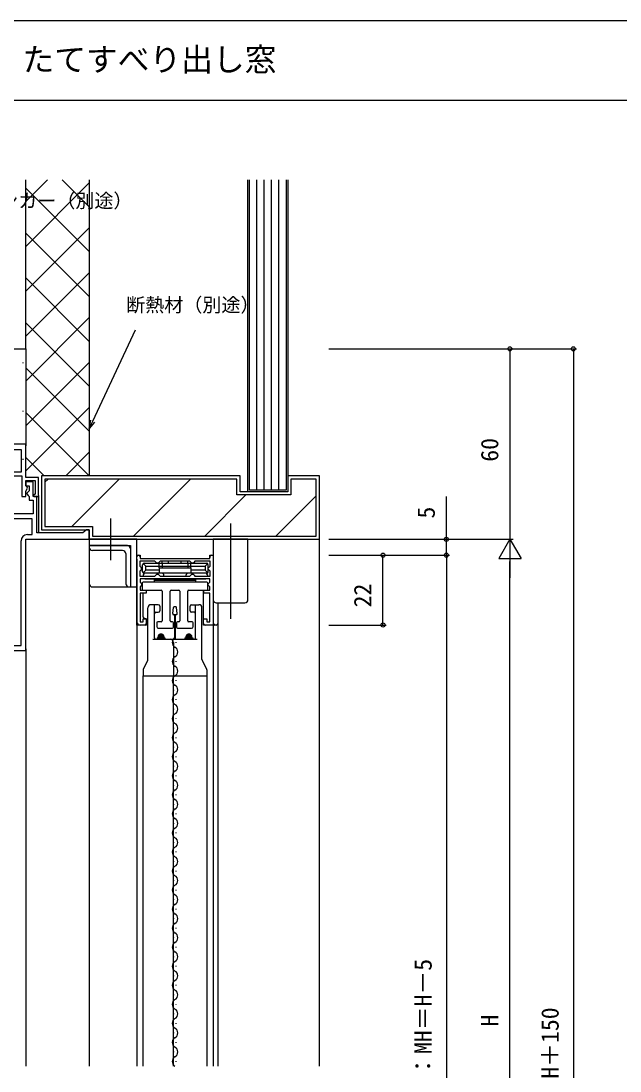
# Model space of a CAD drawing. Units: millimetres, scale not verified. Extents: x -437 to 438, y -344 to 341.
# Drawn here: x -214.3 to -25.6, y -24.5 to 306.3 of the extents above; entities that cross this region are included whole.
import ezdxf
from ezdxf.enums import TextEntityAlignment as Align

# ---------------------------------------------------------------- set-up
doc = ezdxf.new("R2010")
doc.units = ezdxf.units.MM
doc.header["$LTSCALE"] = 2
for name, color, linetype in [('0-1_USER1', 3, 'Continuous'), ('0-2_YKK_11', 7, 'Continuous'), ('0-4_YKK_12', 2, 'Continuous'), ('0-5_YKK_13', 4, 'Continuous'), ('0-7_YKK_D', 6, 'Continuous'), ('0-8_YKK_ZWAK', 7, 'Continuous'), ('0-9_YSS_K', 3, 'Continuous')]:
    doc.layers.add(name, color=color, linetype=linetype)
doc.styles.add('ＭＳ ゴシック', font='')
doc.styles.get('ＭＳ ゴシック').set_extended_font_data('MS Gothic')

msp = doc.modelspace()

# ---------------------------------------------------------------- linework, layer by layer
at = {"layer": '0-2_YKK_11'}
for p, q in [((-160.8, 135.813), (-161.1, 136.113)), ((-154.8, 129.463), (-154.8, 130.513))]:
    msp.add_line(p, q, dxfattribs=at)
for points in [[(-232.8, 163.013), (-214, 163.013), (-214, 156.513), (-212.8, 156.513), (-212.8, 158.194), (-212.24, 159.163), (-212.5, 159.613), (-212.8, 159.913), (-212.8, 161.513), (-209.8, 161.513), (-209.8, 157.275), (-210.34, 156.963), (-210.22, 156.513), (-208.8, 156.513), (-208.8, 162.513), (-212.8, 162.513), (-212.8, 173.013), (-218.842, 173.013)], [(-220.588, 171.313), (-214.3, 171.313), (-214.3, 164.213), (-281.3, 164.213)], [(-239.8, 108.013), (-212.8, 108.013), (-212.8, 143.013), (-192.8, 143.013), (-192.8, 146.013), (-193.8, 146.013), (-194.3, 145.513), (-194.8, 145.013), (-209.3, 145.013), (-209.3, 156.513), (-210.5, 156.513), (-210.5, 161.113), (-212.8, 161.113), (-212.8, 159.913), (-211.7, 159.913), (-211.7, 158.313), (-212, 158.013), (-212.5, 157.513), (-212.5, 157.313), (-212, 156.813), (-211.7, 156.513), (-211.7, 155.313), (-210.5, 155.313), (-210.5, 151.013), (-221.1, 151.013)], [(-212.3, 144.513), (-210.8, 144.513), (-210.8, 149.513), (-219.6, 149.513), (-219.6, 147.813)], [(-226.8, 145.813), (-226.8, 109.513), (-214.3, 109.513), (-214.3, 142.513)], [(-154.8, 130.513), (-176.8, 130.513), (-176.8, 129.484), (-176.6, 129.284), (-176.3, 128.984), (-176.3, 128.543), (-176.6, 128.243), (-176.8, 128.043), (-176.8, 127.013), (-174.9, 127.013), (-174.9, 126.013), (-176.8, 126.013), (-176.8, 117.013), (-175.8, 117.013), (-175.8, 118.013), (-174.8, 118.013), (-174.8, 116.013), (-177.8, 116.013), (-177.8, 138.013), (-176.8, 138.013), (-176.8, 137.013), (-154.8, 137.013), (-154.8, 138.013), (-153.8, 138.013), (-153.8, 116.013), (-156.8, 116.013), (-156.8, 118.013), (-155.8, 118.013), (-155.8, 117.013), (-154.8, 117.013), (-154.8, 126.011), (-156.7, 126.011), (-156.7, 127.011), (-154.8, 127.011), (-154.8, 128.063), (-155, 128.263), (-155.3, 128.563), (-155.3, 128.963), (-155, 129.263), (-154.8, 129.463)], [(-161.1, 136.113), (-170.5, 136.113), (-170.8, 135.813), (-171.1, 135.513), (-171.5, 135.513), (-171.8, 135.813), (-172.1, 136.113), (-176.9, 136.113), (-176.9, 134.563), (-176.6, 134.263), (-176.3, 133.963), (-176.3, 133.563), (-176.6, 133.263), (-176.9, 132.963), (-176.9, 131.413), (-172.1, 131.413), (-171.8, 131.713), (-171.5, 132.013), (-171.1, 132.013), (-170.8, 131.713), (-170.5, 131.413), (-161.1, 131.413), (-160.8, 131.713), (-160.5, 132.013), (-160.1, 132.013), (-159.8, 131.713), (-159.5, 131.413), (-154.7, 131.413), (-154.7, 132.963), (-155, 133.263), (-155.3, 133.563), (-155.3, 133.963), (-155, 134.263), (-154.7, 134.563), (-154.7, 136.113), (-159.5, 136.113), (-159.8, 135.813), (-160.1, 135.513), (-160.5, 135.513), (-160.8, 135.813)]]:
    msp.add_lwpolyline(points, dxfattribs=at)
msp.add_lwpolyline([(-177.8, 128.013), (-177.8, 143.013), (-192.8, 143.013), (-192.8, 141.013), (-179.8, 141.013), (-179.8, 128.013)], close=True, dxfattribs=at)
msp.add_arc((-212.3, 142.513), 2, 90.00001, 179.99999, dxfattribs=at)
at = {"layer": '0-4_YKK_12'}
for p, q in [((-208.8, 156.813), (-208.8, 145.013)), ((-177.8, 135.513), (-177.8, -22.987)), ((-153.7, -22.987), (-153.7, 123.577)), ((-152.3, 123.013), (-152.3, -22.987)), ((-165.42, 110.413), (-165.42, 110.613)), ((-213.3, 108.013), (-212.8, 108.013)), ((-212.8, 108.513), (-212.8, -22.987)), ((-166.18, 107.413), (-166.18, 107.613)), ((-165.42, 104.413), (-165.42, 104.613)), ((-175.8, -22.987), (-175.8, 100.013)), ((-166.3, -22.987), (-166.3, 100.013)), ((-166.18, 101.413), (-166.18, 101.613)), ((-155.8, 100.013), (-155.8, -22.987)), ((-165.42, 98.413), (-165.42, 98.613)), ((-166.18, 95.413), (-166.18, 95.613)), ((-166.18, 89.413), (-166.18, 89.613)), ((-165.42, 92.413), (-165.42, 92.613)), ((-165.42, 86.413), (-165.42, 86.613)), ((-166.18, 83.413), (-166.18, 83.613)), ((-165.42, 80.413), (-165.42, 80.613)), ((-166.18, 77.413), (-166.18, 77.613)), ((-165.42, 74.413), (-165.42, 74.613)), ((-166.18, 71.413), (-166.18, 71.613)), ((-165.42, 68.413), (-165.42, 68.613)), ((-166.18, 65.413), (-166.18, 65.613)), ((-166.18, 59.413), (-166.18, 59.613)), ((-165.42, 62.413), (-165.42, 62.613)), ((-165.42, 56.413), (-165.42, 56.613)), ((-166.18, 53.413), (-166.18, 53.613)), ((-165.42, 50.413), (-165.42, 50.613)), ((-166.18, 47.413), (-166.18, 47.613)), ((-165.42, 44.413), (-165.42, 44.613)), ((-166.18, 41.413), (-166.18, 41.613)), ((-165.42, 38.413), (-165.42, 38.613)), ((-166.18, 35.413), (-166.18, 35.613)), ((-165.42, 32.413), (-165.42, 32.613)), ((-166.18, 29.413), (-166.18, 29.613)), ((-165.42, 26.413), (-165.42, 26.613)), ((-166.18, 23.413), (-166.18, 23.613)), ((-165.42, 20.413), (-165.42, 20.613)), ((-166.18, 17.413), (-166.18, 17.613)), ((-165.42, 14.413), (-165.42, 14.613)), ((-166.18, 11.413), (-166.18, 11.613)), ((-165.42, 8.413), (-165.42, 8.613)), ((-166.18, 5.413), (-166.18, 5.613)), ((-165.42, 2.413), (-165.42, 2.613)), ((-166.18, -0.587), (-166.18, -0.387)), ((-166.18, -6.587), (-166.18, -6.387)), ((-165.42, -3.587), (-165.42, -3.387)), ((-177.802, -7.769), (-177.803, -22.987)), ((-165.42, -9.587), (-165.42, -9.387)), ((-166.18, -12.587), (-166.18, -12.387)), ((-165.42, -15.587), (-165.42, -15.387)), ((-166.18, -18.587), (-166.18, -18.387)), ((-165.42, -21.587), (-165.42, -21.387))]:
    msp.add_line(p, q, dxfattribs=at)
msp.add_lwpolyline([(-193.3, 143.013), (-192.8, 143.013), (-192.8, -22.987)], dxfattribs=at)
for centre, start, end in [((-164.962, 110.513), 119.20254, 240.79746), ((-164.962, 104.513), 119.20254, 240.79746), ((-166.639, 107.513), 299.20254, 60.79746), ((-166.639, 101.513), 299.20254, 60.79746), ((-164.962, 98.513), 119.20254, 240.79746), ((-166.639, 95.513), 299.20254, 60.79746), ((-164.962, 92.513), 119.20254, 240.79746), ((-166.639, 89.513), 299.20254, 60.79746), ((-164.962, 86.513), 119.20254, 240.79746), ((-166.639, 83.513), 299.20254, 60.79746), ((-164.962, 80.513), 119.20254, 240.79746), ((-166.639, 77.513), 299.20254, 60.79746), ((-164.962, 74.513), 119.20254, 240.79746), ((-166.639, 71.513), 299.20254, 60.79746), ((-164.962, 68.513), 119.20254, 240.79746), ((-166.639, 65.513), 299.20254, 60.79746), ((-164.962, 62.513), 119.20254, 240.79746), ((-166.639, 59.513), 299.20254, 60.79746), ((-164.962, 56.513), 119.20254, 240.79746), ((-166.639, 53.513), 299.20254, 60.79746), ((-164.962, 50.513), 119.20254, 240.79746), ((-166.639, 47.513), 299.20254, 60.79746), ((-164.962, 44.513), 119.20254, 240.79746), ((-166.639, 41.513), 299.20254, 60.79746), ((-164.962, 38.513), 119.20254, 240.79746), ((-166.639, 35.513), 299.20254, 60.79746), ((-164.962, 32.513), 119.20254, 240.79746), ((-166.639, 29.513), 299.20254, 60.79746), ((-164.962, 26.513), 119.20254, 240.79746), ((-166.639, 23.513), 299.20254, 60.79746), ((-164.962, 20.513), 119.20254, 240.79746), ((-166.639, 17.513), 299.20254, 60.79746), ((-164.962, 14.513), 119.20254, 240.79746), ((-164.962, 8.513), 119.20254, 240.79746), ((-166.639, 11.513), 299.20254, 60.79746), ((-166.639, 5.513), 299.20254, 60.79746), ((-164.962, 2.513), 119.20254, 240.79746), ((-166.639, -0.487), 299.20254, 60.79746), ((-164.962, -3.487), 119.20254, 240.79746), ((-166.639, -6.487), 299.20254, 60.79746), ((-164.962, -9.487), 119.20254, 240.79746), ((-166.639, -12.487), 299.20254, 60.79746), ((-164.962, -15.487), 119.20254, 240.79746), ((-166.639, -18.487), 299.20254, 60.79746), ((-164.962, -21.487), 119.20254, 240.79746)]:
    msp.add_arc(centre, 1.718, start, end, dxfattribs=at)
at = {"layer": '0-5_YKK_13'}
for p, q in [((-186.05, 136.434), (-186.05, 149.592)), ((-148.3, 148.013), (-148.3, 118.013)), ((-180.8, 141.013), (-192.8, 141.013)), ((-192.8, 141.013), (-192.8, 129.013)), ((-182.3, 139.513), (-191.8, 139.513)), ((-179.8, 140.013), (-179.8, 128.013)), ((-181.3, 138.513), (-181.3, 129.013)), ((-177.8, 136.713), (-177.8, 137.513)), ((-177.8, 136.713), (-177.8, 117.013)), ((-176.8, 137.513), (-176.8, 137.313)), ((-176.5, 137.013), (-155.1, 137.013)), ((-169.8, 135.513), (-169.8, 136.113)), ((-167.8, 135.513), (-167.8, 136.113)), ((-163.8, 135.513), (-163.8, 136.113)), ((-161.8, 135.513), (-161.8, 136.113)), ((-154.8, 137.513), (-154.8, 137.313)), ((-154.3, 138.013), (-153.8, 138.013)), ((-176.5, 133.763), (-176, 134.263)), ((-176.5, 133.763), (-176, 133.263)), ((-176, 132.813), (-176, 135.019)), ((-175, 134.513), (-175.854, 135.372)), ((-175, 133.313), (-175.854, 132.466)), ((-175.5, 135.513), (-155.8, 135.513)), ((-170.8, 134.01), (-170.8, 135.513)), ((-170.8, 134.013), (-160.8, 134.013)), ((-170.8, 134.01), (-170.8, 132.313)), ((-169.8, 135.513), (-169.8, 134.01)), ((-161.8, 135.513), (-161.8, 134.01)), ((-160.8, 134.01), (-160.8, 135.513)), ((-160.8, 134.01), (-160.8, 132.313)), ((-156.3, 134.513), (-155.447, 135.367)), ((-156.3, 133.313), (-155.447, 132.461)), ((-155.3, 132.814), (-155.3, 135.013)), ((-176.1, 129.213), (-176.1, 127.313)), ((-175.8, 131.813), (-175.8, 131.413)), ((-155.8, 129.513), (-175.8, 129.513)), ((-160.8, 132.313), (-175.5, 132.313)), ((-175.3, 130.513), (-156.1, 130.513)), ((-172.3, 129.513), (-172.3, 130.513)), ((-159.3, 130.013), (-172.3, 130.013)), ((-171.3, 132.013), (-171.6, 132.313)), ((-171.3, 132.013), (-171, 132.313)), ((-169.3, 131.413), (-169.3, 131.813)), ((-166.8, 130.013), (-166.8, 130.513)), ((-162.3, 131.413), (-162.3, 131.813)), ((-155.8, 132.313), (-160.8, 132.313)), ((-160.3, 132.013), (-160.6, 132.313)), ((-160.3, 132.013), (-160, 132.313)), ((-159.3, 130.513), (-159.3, 129.513)), ((-155.6, 131.813), (-155.6, 131.413)), ((-155.5, 127.313), (-155.5, 129.213)), ((-191.8, 128.013), (-179.8, 128.013)), ((-175.8, 127.013), (-170.1, 127.013)), ((-175.8, 118.513), (-175.8, 126.013)), ((-175.8, 123.013), (-175.8, 126.013)), ((-169.8, 126.713), (-169.8, 117.313)), ((-167.3, 117.313), (-167.3, 126.713)), ((-167, 127.013), (-164.6, 127.013)), ((-164.3, 126.713), (-164.3, 117.313)), ((-161.8, 117.313), (-161.8, 126.713)), ((-161.5, 127.013), (-155.8, 127.013)), ((-156.8, 116.513), (-156.8, 127.013)), ((-171.05, 122.413), (-173.3, 122.413)), ((-172.3, 112.013), (-172.3, 122.413)), ((-160.55, 122.413), (-158.3, 122.413)), ((-159.3, 112.013), (-159.3, 122.413)), ((-152.8, 123.013), (-143.8, 123.013)), ((-174.3, 105.131), (-174.3, 121.413)), ((-171.8, 120.013), (-171.05, 120.013)), ((-170.55, 121.913), (-170.55, 120.513)), ((-166.502, 119.605), (-166.235, 121.505)), ((-165.396, 119.263), (-166.205, 119.263)), ((-166, 119.263), (-166, 111.513)), ((-165.663, 121.763), (-165.938, 121.763)), ((-165.6, 111.513), (-165.6, 119.263)), ((-165.099, 119.605), (-165.366, 121.505)), ((-161.05, 120.513), (-161.05, 121.913)), ((-159.8, 120.013), (-160.55, 120.013)), ((-157.3, 105.131), (-157.3, 121.413)), ((-175.3, 116.013), (-176.8, 116.013)), ((-175.1, 118.013), (-175.3, 118.013)), ((-174.8, 116.513), (-174.8, 117.713)), ((-171.55, 116.713), (-171.55, 115.513)), ((-170.1, 117.013), (-171.25, 117.013)), ((-166.55, 117.013), (-167, 117.013)), ((-166.25, 115.313), (-166.25, 116.713)), ((-165.35, 116.713), (-165.35, 115.313)), ((-164.6, 117.013), (-165.05, 117.013)), ((-160.35, 117.013), (-161.5, 117.013)), ((-160.05, 115.513), (-160.05, 116.713)), ((-152.8, 116.013), (-156.3, 116.013)), ((-171.146, 112.122), (-170.109, 113.159)), ((-171.127, 112.424), (-170.411, 113.14)), ((-171.094, 111.891), (-169.878, 113.107)), ((-171.05, 115.013), (-166.55, 115.013)), ((-171.001, 111.702), (-169.689, 113.014)), ((-170.875, 111.544), (-169.532, 112.888)), ((-170.623, 111.513), (-169.405, 112.732)), ((-170.34, 111.513), (-169.31, 112.544)), ((-165.05, 115.013), (-160.55, 115.013)), ((-162.348, 112.151), (-161.339, 113.161)), ((-162.253, 111.794), (-160.981, 113.066)), ((-162.127, 112.826), (-162.013, 112.94)), ((-162.063, 111.532), (-160.719, 112.876)), ((-161.629, 111.513), (-160.536, 112.607)), ((-172.8, 111.513), (-158.8, 111.513)), ((-171.45, 112.013), (-171.45, 111.513)), ((-171.45, 112.013), (-171.169, 112.013)), ((-171.169, 112.013), (-171.169, 111.513)), ((-170.058, 111.513), (-169.256, 112.315)), ((-169.775, 111.513), (-169.271, 112.017)), ((-169.232, 112.013), (-168.95, 112.013)), ((-169.232, 112.013), (-169.232, 111.513)), ((-168.95, 112.013), (-168.95, 111.513)), ((-166.3, 110.513), (-166.3, 100.013)), ((-162.65, 112.013), (-162.65, 111.513)), ((-162.65, 112.013), (-162.369, 112.013)), ((-162.369, 112.013), (-162.369, 111.513)), ((-161.176, 111.513), (-160.451, 112.239)), ((-160.432, 112.013), (-160.15, 112.013)), ((-160.432, 112.013), (-160.432, 111.513)), ((-160.15, 112.013), (-160.15, 111.513)), ((-175.748, 102.119), (-174.353, 104.908)), ((-157.248, 104.908), (-155.853, 102.119)), ((-175.8, 101.895), (-175.8, 100.013)), ((-175.8, 100.013), (-155.8, 100.013)), ((-175.8, 100.013), (-170.8, 100.013)), ((-161.3, 100.013), (-155.8, 100.013)), ((-155.8, 101.895), (-155.8, 100.013))]:
    msp.add_line(p, q, dxfattribs=at)
for points in [[(-142.8, 124.013), (-142.8, 143.013), (-153.8, 143.013), (-153.8, 124.013)], [(-170.8, 133.313), (-175, 133.313), (-175, 134.513), (-156.3, 134.513), (-156.3, 133.313), (-160.8, 133.314)]]:
    msp.add_lwpolyline(points, dxfattribs=at)
for centre, radius, start, end in [((-191.8, 140.513), 1, 180, 270), ((-182.3, 138.513), 1, 0, 90), ((-180.8, 140.013), 1, 0, 90), ((-177.3, 137.513), 0.5, 0, 180), ((-176.5, 137.313), 0.3, 180, 270), ((-155.1, 137.313), 0.3, 270, 0), ((-154.3, 137.513), 0.5, 90, 180), ((-175.5, 135.013), 0.5, 90, 180), ((-175.5, 132.813), 0.5, 180, 270), ((-155.8, 135.013), 0.5, 0, 90), ((-155.8, 132.814), 0.5, 270, 0), ((-191.8, 129.013), 1, 180, 270), ((-180.3, 129.013), 1, 180, 270), ((-175.8, 129.213), 0.3, 90, 180), ((-175.3, 131.813), 0.5, 90, 180), ((-169.8, 131.813), 0.5, 0, 90), ((-161.8, 131.813), 0.5, 90, 180), ((-156.1, 131.813), 0.5, 0, 90), ((-155.8, 129.213), 0.3, 0, 90), ((-175.8, 127.313), 0.3, 180, 270), ((-170.1, 126.713), 0.3, 0, 90), ((-167, 126.713), 0.3, 90, 180), ((-164.6, 126.713), 0.3, 360, 90), ((-161.5, 126.713), 0.3, 90, 180), ((-155.8, 127.313), 0.3, 270, 0), ((-173.3, 121.413), 1, 90, 180), ((-171.05, 121.913), 0.5, 0, 90), ((-160.55, 121.913), 0.5, 90, 180), ((-158.3, 121.413), 1, 360, 90), ((-152.8, 124.013), 1, 180, 270), ((-143.8, 124.013), 1, 270, 0), ((-171.8, 119.513), 0.5, 90, 180), ((-171.05, 120.513), 0.5, 270, 0), ((-166.205, 119.563), 0.3, 172, 270), ((-165.938, 121.463), 0.3, 90, 172), ((-165.663, 121.463), 0.3, 8, 90), ((-165.396, 119.563), 0.3, 270, 8), ((-160.55, 120.513), 0.5, 180, 270), ((-159.8, 119.513), 0.5, 360, 90), ((-176.8, 117.013), 1, 180, 270), ((-175.3, 118.513), 0.5, 180, 270), ((-175.3, 116.513), 0.5, 270, 360), ((-175.1, 117.713), 0.3, 0, 90), ((-171.25, 116.713), 0.3, 90, 180), ((-170.1, 117.313), 0.3, 270, 0), ((-167, 117.313), 0.3, 180, 270), ((-166.55, 116.713), 0.3, 0, 90), ((-165.05, 116.713), 0.3, 90, 180), ((-164.6, 117.313), 0.3, 270, 0), ((-161.5, 117.313), 0.3, 180, 270), ((-160.35, 116.713), 0.3, 360, 90), ((-156.3, 116.513), 0.5, 180, 295.6577), ((-153.1, 116.513), 0.5, 180, 270), ((-152.8, 116.513), 0.5, 270, 0), ((-171.05, 115.513), 0.5, 180, 270), ((-170.2, 112.213), 0.95, 312.5369, 227.4631), ((-166.55, 115.313), 0.3, 270, 0), ((-165.05, 115.313), 0.3, 180, 270), ((-161.4, 112.213), 0.95, 312.5369, 227.4631), ((-160.55, 115.513), 0.5, 270, 360), ((-171.8, 112.013), 0.5, 180, 270), ((-170.2, 112.263), 1, 194.47751, 228.59038), ((-170.2, 112.263), 1, 311.40962, 345.52249), ((-167.3, 110.513), 1, 360, 90), ((-161.4, 112.263), 1, 194.47751, 228.59038), ((-161.4, 112.263), 1, 311.40962, 345.52249), ((-159.8, 112.013), 0.5, 270, 360), ((-174.8, 105.131), 0.5, 333.43495, 0), ((-156.8, 105.131), 0.5, 180, 206.56505), ((-175.3, 101.895), 0.5, 153.43495, 180), ((-156.3, 101.895), 0.5, 0, 26.56505)]:
    msp.add_arc(centre, radius, start, end, dxfattribs=at)
at = {"layer": '0-7_YKK_D'}
for p, q in [((-117.3, 203.013), (-39.3, 203.013)), ((-117.3, 203.013), (-59.3, 203.013)), ((-60.3, 203.013), (-60.3, 143.013)), ((-40.3, 203.013), (-40.3, -246.987)), ((-117.3, 143.013), (-59.3, 143.013)), ((-117.3, 143.013), (-59.3, 143.013)), ((-117.3, 143.013), (-79.3, 143.013)), ((-60.3, 143.013), (-63.8, 136.951)), ((-60.3, 143.013), (-56.8, 136.951)), ((-60.3, 143.013), (-60.3, 130.889)), ((-117.3, 138.013), (-99.3, 138.013)), ((-117.279, 138.013), (-79.3, 138.013)), ((-117.279, 138.013), (-79.3, 138.013)), ((-100.3, 116.013), (-100.3, 138.013)), ((-80.3, 138.013), (-80.3, -156.987)), ((-63.8, 136.951), (-56.8, 136.951)), ((-60.3, -149.987), (-60.3, 136.013)), ((-117.3, 116.013), (-99.3, 116.013))]:
    msp.add_line(p, q, dxfattribs=at)
for points in [[(-192.8, 177.91), (-191.716, 180.218), (-178.199, 208.983)], [(-191.097, 179.928), (-192.8, 177.91), (-192.334, 180.509)], [(-80.3, 138.013), (-80.3, 143.013), (-80.3, 156.46)]]:
    msp.add_lwpolyline(points, dxfattribs=at)
for centre in [(-60.3, 203.013), (-40.3, 203.013), (-80.3, 143.013), (-100.3, 138.013), (-80.3, 138.013), (-80.3, 138.013), (-100.3, 116.013)]:
    msp.add_circle(centre, 0.637, dxfattribs=at)
at = {"layer": '0-8_YKK_ZWAK'}
for p, q in [((438.2, 306.3), (-436.8, 306.3)), ((438.2, 281.3), (-436.8, 281.3))]:
    msp.add_line(p, q, dxfattribs=at)
at = {"layer": '0-9_YSS_K'}
for p, q in [((-212.8, 249.427), (-205.928, 256.299)), ((-212.8, 235.285), (-192.8, 255.285)), ((-192.8, 247.79), (-201.309, 256.299)), ((-192.8, 256.299), (-192.8, 163.013)), ((-140, 158.513), (-140, 256.299)), ((-137.7, 158.513), (-137.7, 256.299)), ((-135.4, 158.513), (-135.4, 256.299)), ((-133.1, 158.513), (-133.1, 256.299)), ((-192.8, 233.648), (-212.8, 253.648)), ((-212.8, 221.143), (-192.8, 241.143)), ((-192.8, 219.506), (-212.8, 239.506)), ((-212.8, 207.001), (-192.8, 227.001)), ((-192.8, 205.364), (-212.8, 225.364)), ((-212.8, 192.859), (-192.8, 212.859)), ((-192.8, 191.222), (-212.8, 211.222)), ((-212.8, 203.013), (-212.8, 172.513)), ((-213.711, 198.734), (-213.711, 198.484)), ((-212.8, 178.717), (-192.8, 198.717)), ((-192.8, 177.08), (-212.8, 197.08)), ((-213.711, 183.534), (-213.711, 183.284)), ((-212.8, 164.574), (-192.8, 184.574)), ((-192.875, 163.013), (-212.8, 182.938)), ((-207.017, 163.013), (-212.8, 168.795)), ((-200.22, 163.013), (-192.8, 170.432)), ((-213.711, 168.334), (-213.711, 168.084)), ((-206.8, 160.996), (-205.783, 162.013)), ((-198.333, 147.013), (-183.333, 162.013)), ((-178.882, 144.013), (-160.882, 162.013)), ((-156.431, 144.013), (-143.431, 157.013)), ((-133.981, 144.013), (-121.3, 156.694)), ((-120.3, -22.987), (-120.3, 143.013))]:
    msp.add_line(p, q, dxfattribs=at)
for points in [[(-362.8, 256.299), (-362.8, 173.013), (-327.8, 173.013), (-320.3, 203.013), (-212.8, 203.013), (-212.8, 256.299)], [(-130.3, 256.299), (-130.3, 158.013), (-142.8, 158.013), (-142.8, 256.299)], [(-130.8, 256.299), (-130.8, 158.513), (-142.3, 158.513), (-142.3, 256.299)]]:
    msp.add_lwpolyline(points, dxfattribs=at)
for points in [[(-207.8, 163.013), (-207.8, 146.013), (-192.8, 146.013), (-192.8, 143.013), (-120.3, 143.013), (-120.3, 163.013), (-130.3, 163.013), (-130.3, 158.013), (-145.3, 158.013), (-145.3, 163.013)], [(-206.8, 162.013), (-206.8, 147.013), (-191.8, 147.013), (-191.8, 144.013), (-121.3, 144.013), (-121.3, 162.013), (-129.3, 162.013), (-129.3, 157.013), (-146.3, 157.013), (-146.3, 162.013)]]:
    msp.add_lwpolyline(points, close=True, dxfattribs=at)

# ---------------------------------------------------------------- texts
at = {"layer": '0-1_USER1', "style": 'ＭＳ ゴシック'}
msp.add_text('ビューネットR型\u3000たてすべり出し窓', height=7.331, dxfattribs=at).set_placement((-298.822, 288.317), align=Align.BOTTOM_LEFT)
at = {"layer": '0-7_YKK_D', "style": 'ＭＳ ゴシック'}
for s, p in [('埋め込みアンカー（別途）', (-251.178, 246.164)), ('断熱材（別途）', (-181.174, 213.341))]:
    msp.add_text(s, height=4.399, dxfattribs=at).set_placement(p, align=Align.BOTTOM_LEFT)
for s, p in [('60', (-62.3, 167.452)), ('5', (-82.3, 149.559)), ('22', (-102.3, 121.559)), ('網戸出来高：MH＝H－5', (-83.281, -64.139)), ('躯体開口高＝H＋150', (-43.281, -71.908)), ('H', (-62.3, -10.481))]:
    msp.add_text(s, height=5.499, rotation=90, dxfattribs=at).set_placement(p, align=Align.BOTTOM_LEFT)

doc.saveas('drawing.dxf')
